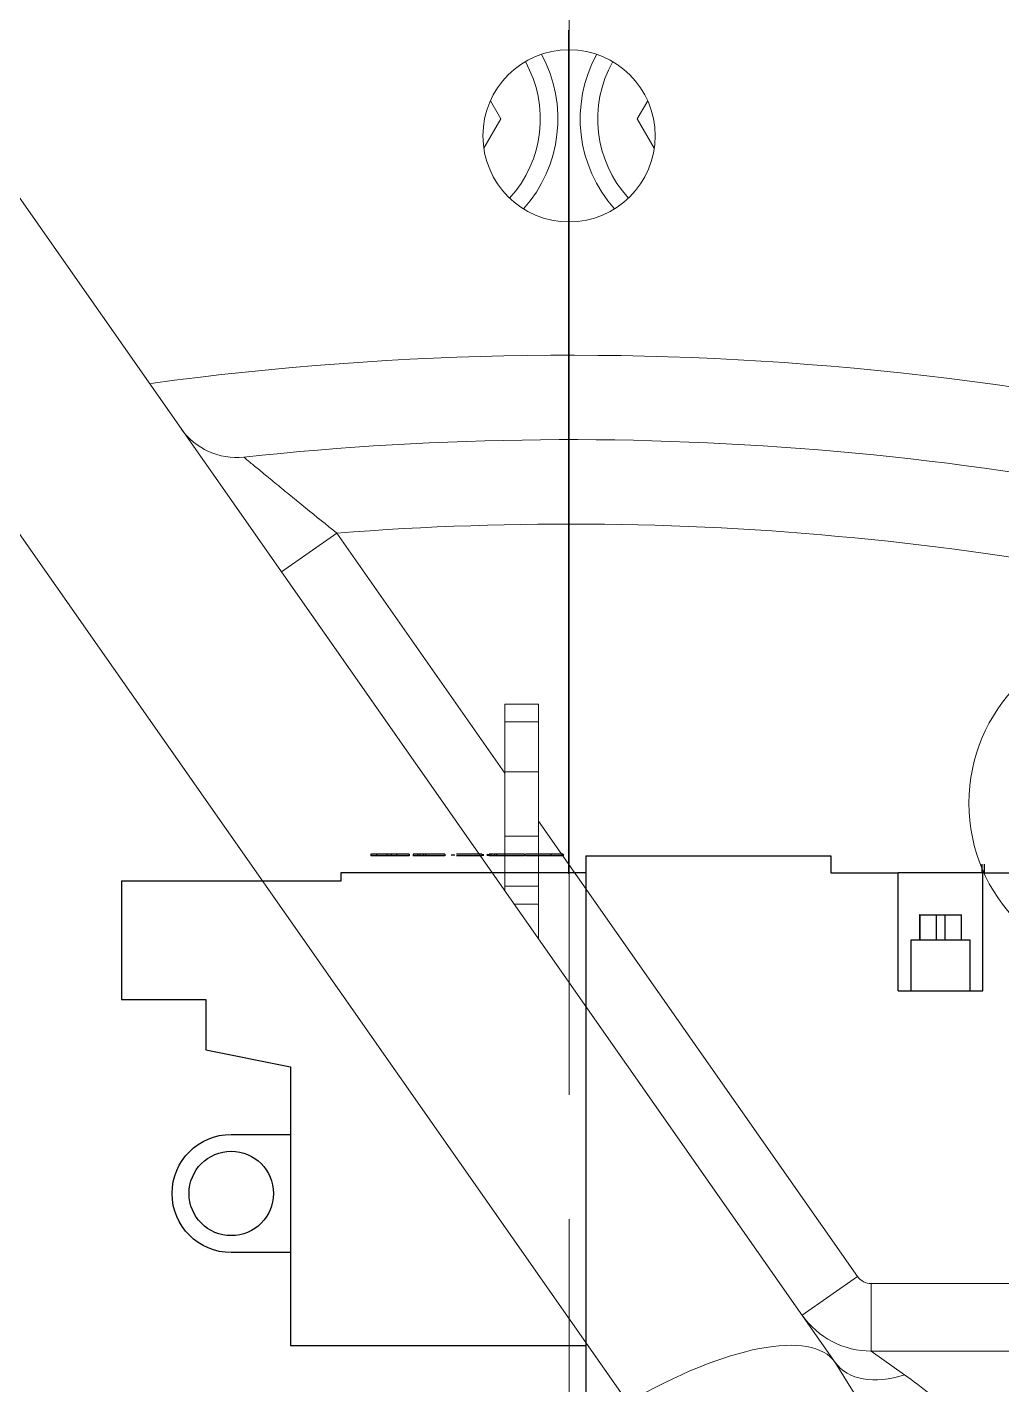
# Model space of a CAD drawing. Header units: millimetres. Extents: x 10462777 to 22643323, y 453826 to 1389191.
# Drawn here: x 11282075.8 to 11282133.5, y 584399.1 to 584479.5 of the extents above; entities that cross this region are included whole.
import ezdxf

# ---------------------------------------------------------------- set-up
doc = ezdxf.new("R2010")
doc.units = ezdxf.units.MM
doc.header["$LTSCALE"] = 200
doc.header["$MEASUREMENT"] = 0
for name, pattern in [('CENTER', [2, 1.25, -0.25, 0.25, -0.25]), ('CENTER2', [1.125, 0.75, -0.125, 0.125, -0.125]), ('PHANTOM', [2.5, 1.25, -0.25, 0.25, -0.25, 0.25, -0.25])]:
    doc.linetypes.add(name, pattern=pattern)
doc.layers.get('0').update_dxf_attribs({"linetype": 'CONTINUOUS'})
for name, color, linetype in [('1', 1, 'CENTER'), ('205', 4, 'CONTINUOUS'), ('DV1_DEFAULT', 7, 'CONTINUOUS')]:
    doc.layers.add(name, color=color, linetype=linetype)
doc.layers.add('LAYOUT', color=8, linetype='CONTINUOUS', lineweight=25)

# ---------------------------------------------------------------- blocks, each defined once
blk = doc.blocks.new('r710ic')
at = {"layer": 'DV1_DEFAULT', "color": 7, "linetype": 'Continuous', "lineweight": 0}
for p, q in [((271911.368, 104250.529), (271911.368, 104320.657)), ((271915.368, 104250.529), (271915.368, 104298.628)), ((271915.368, 104250.529), (271916.769, 104252.49)), ((271915.368, 104250.529), (271911.368, 104250.529)), ((271916.037, 104248.394), (271919.77, 104250.713)), ((271883.976, 104230.828), (271910.942, 104249.71)), ((271913.236, 104246.433), (271910.942, 104249.71)), ((271814.425, 104177.245), (271916.037, 104248.394)), ((271842.368, 104236.67), (271844.108, 104237.674)), ((271841.296, 104237.289), (271842.368, 104236.67)), ((271918.411, 104236.107), (271816.799, 104164.958)), ((271878.092, 104230.828), (271877.034, 104230.828)), ((271877.034, 104230.828), (271877.034, 104228.828)), ((271878.092, 104230.828), (271881.054, 104230.828)), ((271878.092, 104228.828), (271878.092, 104230.828)), ((271884.862, 104230.828), (271881.054, 104230.828)), ((271881.054, 104230.828), (271881.054, 104228.828)), ((271884.862, 104230.828), (271887.825, 104230.828)), ((271884.862, 104228.828), (271884.862, 104230.828)), ((271888.882, 104230.828), (271887.825, 104230.828)), ((271887.825, 104230.828), (271887.825, 104228.828)), ((271888.882, 104229.381), (271888.882, 104230.828)), ((271888.882, 104230.828), (271890.95, 104230.828)), ((271842.368, 104228.587), (271841.296, 104227.968)), ((271844.108, 104227.582), (271842.368, 104228.587)), ((271866.909, 104218.878), (271881.12, 104228.828)), ((271878.092, 104228.828), (271877.034, 104228.828)), ((271878.092, 104228.828), (271883.073, 104228.828)), ((271884.862, 104228.828), (271881.054, 104228.828)), ((271884.862, 104228.828), (271887.825, 104228.828)), ((271888.094, 104228.828), (271887.825, 104228.828)), ((271869.204, 104215.601), (271866.909, 104218.878))]:
    blk.add_line(p, q, dxfattribs=at)
at = {"layer": 'DV1_DEFAULT', "color": 1, "linetype": 'CENTER2', "lineweight": 0}
for p, q in [((274132.554, 104232.628), (269847.545, 104232.628)), ((269950.182, 104232.628), (274235.191, 104232.628))]:
    blk.add_line(p, q, dxfattribs=at)
at = {"layer": 'DV1_DEFAULT', "color": 3, "linetype": 'CENTER2', "lineweight": 0}
blk.add_circle((272041.368, 104232.628), 367.644, dxfattribs=at)
at = {"layer": 'DV1_DEFAULT', "color": 7, "linetype": 'Continuous', "lineweight": 0}
for centre, radius in [((271882.908, 104266.31), 10), ((271843.368, 104232.628), 5.1)]:
    blk.add_circle(centre, radius, dxfattribs=at)
for centre, radius, start, end in [((272041.368, 104232.628), 213, 126.26703, 191.52219), ((272041.368, 104232.628), 208, 127.28422, 190.91197), ((272041.368, 104232.628), 185, 132.92818, 187.69331), ((272041.368, 104232.628), 180, 163.7398, 186.14345), ((272041.368, 104232.628), 175, 163.7398, 184.50662), ((271938.982, 104236.751), 27.224, 136.43127, 144.68155), ((271910.368, 104250.529), 1, 305, 0), ((271910.368, 104250.529), 5, 305, 0), ((271842.368, 104241.289), 6.961, 240.79276, 312.38079), ((271842.368, 104241.289), 8, 241.39443, 311.77913), ((271842.368, 104223.968), 8, 48.22087, 118.60557), ((271842.368, 104223.968), 6.961, 47.61921, 119.20724), ((271858.425, 104212.937), 4, 305, 6.14345)]:
    blk.add_arc(centre, radius, start, end, dxfattribs=at)
for centre, major_axis, ratio, end_param in [((271913.169, 104252.49), (-2.868, 4.096), 0.647482, 4.286734), ((271924.641, 104236.107), (8.604, -12.287), 0.350294, 4.471859)]:
    blk.add_ellipse(centre, major_axis=major_axis, ratio=ratio, start_param=3.141593, end_param=end_param, dxfattribs=at)
blk.add_open_spline([(271862.402, 104213.365), (271862.402, 104213.365), (271862.445, 104213.417), (271862.569, 104213.567), (271862.62, 104213.628), (271862.738, 104213.77), (271862.805, 104213.851), (271862.953, 104214.029), (271863.034, 104214.128), (271863.206, 104214.335), (271863.296, 104214.445), (271863.582, 104214.791), (271863.792, 104215.047), (271864.23, 104215.58), (271864.457, 104215.857), (271864.926, 104216.431), (271865.169, 104216.729), (271865.907, 104217.636), (271866.405, 104218.252), (271866.909, 104218.878)], degree=3, knots=[0, 0, 0, 0, 0.125, 0.125, 0.1875, 0.1875, 0.25, 0.25, 0.3125, 0.3125, 0.375, 0.375, 0.5, 0.5, 0.625, 0.625, 0.75, 0.75, 1, 1, 1, 1], dxfattribs=at)
at = {"layer": 'LAYOUT', "color": 3}
blk.add_circle((272041.368, 104232.628), 2050.12, dxfattribs=at)
blk = doc.blocks.new('A$C7DA30AB0')
at = {"layer": 'LAYOUT', "color": 6, "linetype": 'PHANTOM'}
blk.add_circle((3030.448, 3025.987, 0), 2693.021, dxfattribs=at)

msp = doc.modelspace()

# ---------------------------------------------------------------- linework, layer by layer
at = {"layer": '1', "color": 23, "linetype": 'CENTER'}
msp.add_line((11282107.87228, 579329.36568, 0), (11282107.87228, 587294.33381, 0), dxfattribs=at)
at = {"layer": '205', "color": 252, "linetype": 'Continuous'}
for p, q in [((11282096.47029, 584430.53813, 0), (11282096.13801, 584430.53813, 0)), ((11282096.13801, 584430.53813, 0), (11282096.13801, 584430.43813, 0)), ((11282096.47029, 584430.43813, 0), (11282096.13801, 584430.43813, 0)), ((11282096.47029, 584430.53813, 0), (11282096.47029, 584430.43813, 0)), ((11282097.0953, 584430.53813, 0), (11282096.47029, 584430.53813, 0)), ((11282097.0953, 584430.43813, 0), (11282096.47029, 584430.43813, 0)), ((11282097.0953, 584430.53813, 0), (11282097.0953, 584430.43813, 0)), ((11282097.33446, 584430.53813, 0), (11282097.0953, 584430.53813, 0)), ((11282097.33446, 584430.43813, 0), (11282097.0953, 584430.43813, 0)), ((11282097.33446, 584430.53813, 0), (11282097.24062, 584430.53813, 0)), ((11282097.33446, 584430.43813, 0), (11282097.24062, 584430.43813, 0)), ((11282097.66675, 584430.53813, 0), (11282097.33446, 584430.53813, 0)), ((11282097.33446, 584430.53813, 0), (11282097.33446, 584430.43813, 0)), ((11282097.66675, 584430.43813, 0), (11282097.33446, 584430.43813, 0)), ((11282097.54599, 584430.53813, 0), (11282097.54599, 584430.55064, 0)), ((11282097.54599, 584430.42563, 0), (11282097.54599, 584430.43813, 0)), ((11282097.66674, 584430.53813, 0), (11282097.66674, 584430.43813, 0)), ((11282098.41675, 584430.53813, 0), (11282097.66674, 584430.53813, 0)), ((11282098.41675, 584430.43813, 0), (11282097.66674, 584430.43813, 0)), ((11282097.71343, 584430.53813, 0), (11282097.71343, 584430.55064, 0)), ((11282097.71343, 584430.42563, 0), (11282097.71343, 584430.43813, 0)), ((11282097.87827, 584430.53813, 0), (11282097.87827, 584430.55064, 0)), ((11282097.87827, 584430.42563, 0), (11282097.87827, 584430.43813, 0)), ((11282098.41675, 584430.53813, 0), (11282098.41675, 584430.43813, 0)), ((11282098.65591, 584430.53813, 0), (11282098.65591, 584430.43813, 0)), ((11282098.90591, 584430.53813, 0), (11282098.65591, 584430.53813, 0)), ((11282098.90591, 584430.43813, 0), (11282098.65591, 584430.43813, 0)), ((11282098.90591, 584430.53813, 0), (11282098.90591, 584430.43813, 0)), ((11282099.04877, 584430.53813, 0), (11282098.90591, 584430.53813, 0)), ((11282099.04877, 584430.43813, 0), (11282098.90591, 584430.43813, 0)), ((11282099.2382, 584430.53813, 0), (11282099.04877, 584430.53813, 0)), ((11282099.04877, 584430.53813, 0), (11282099.04877, 584430.43813, 0)), ((11282099.2382, 584430.43813, 0), (11282099.04877, 584430.43813, 0)), ((11282099.23819, 584430.53813, 0), (11282099.23819, 584430.43813, 0)), ((11282099.38105, 584430.53813, 0), (11282099.23819, 584430.53813, 0)), ((11282099.38105, 584430.43813, 0), (11282099.23819, 584430.43813, 0)), ((11282099.38105, 584430.53813, 0), (11282099.38105, 584430.43813, 0)), ((11282100.52392, 584430.53813, 0), (11282099.38105, 584430.53813, 0)), ((11282100.52392, 584430.43813, 0), (11282099.38105, 584430.43813, 0)), ((11282100.52392, 584430.53813, 0), (11282100.52392, 584430.43813, 0)), ((11282100.94165, 584430.53813, 0), (11282100.94165, 584430.43813, 0)), ((11282101.0488, 584430.53813, 0), (11282101.0488, 584430.43813, 0)), ((11282102.72038, 584430.53813, 0), (11282102.72038, 584430.43813, 0)), ((11282102.79181, 584430.53813, 0), (11282102.79181, 584430.43813, 0)), ((11282103.03097, 584430.53813, 0), (11282103.03097, 584430.43813, 0)), ((11282103.06668, 584430.53813, 0), (11282103.06668, 584430.43813, 0)), ((11282103.13807, 584430.53813, 0), (11282103.13807, 584430.43813, 0)), ((11282103.13811, 584430.53813, 0), (11282103.13811, 584430.43813, 0)), ((11282103.24526, 584430.53813, 0), (11282103.13811, 584430.53813, 0)), ((11282103.24526, 584430.43813, 0), (11282103.13811, 584430.43813, 0)), ((11282103.24526, 584430.53813, 0), (11282103.24526, 584430.43813, 0)), ((11282103.47035, 584430.53813, 0), (11282103.47035, 584430.43813, 0)), ((11282103.47039, 584430.53813, 0), (11282103.47039, 584430.43813, 0)), ((11282103.57754, 584430.53813, 0), (11282103.47039, 584430.53813, 0)), ((11282103.57754, 584430.43813, 0), (11282103.47039, 584430.43813, 0)), ((11282103.57754, 584430.53813, 0), (11282103.57754, 584430.43813, 0)), ((11282105.23828, 584430.53813, 0), (11282105.23828, 584430.43813, 0)), ((11282106.79187, 584430.53813, 0), (11282106.45959, 584430.53813, 0)), ((11282106.79187, 584430.43813, 0), (11282106.45959, 584430.43813, 0)), ((11282106.79187, 584430.53813, 0), (11282106.79187, 584430.43813, 0)), ((11282107.52402, 584430.53813, 0), (11282106.79187, 584430.53813, 0)), ((11282107.52402, 584430.43813, 0), (11282106.79187, 584430.43813, 0)), ((11282107.52402, 584430.53813, 0), (11282107.52402, 584430.43813, 0)), ((11282108.8723, 584430.43813, 0), (11282108.8723, 584396.43765, 0)), ((11282108.8723, 584430.43813, 0), (11282123.3725, 584430.43813, 0)), ((11282123.3725, 584430.43813, 0), (11282123.3725, 584429.43812, 0)), ((11282132.31276, 584429.93813, 0), (11282132.31276, 584429.43812, 0)), ((11282132.45562, 584429.93813, 0), (11282132.45562, 584429.43812, 0)), ((11282081.37191, 584428.93811, 0), (11282081.37191, 584421.93801, 0)), ((11282094.37209, 584428.93811, 0), (11282081.37191, 584428.93811, 0)), ((11282108.8723, 584429.43812, 0), (11282094.37209, 584429.43812, 0)), ((11282094.37209, 584429.43812, 0), (11282094.37209, 584428.93811, 0)), ((11282123.3725, 584429.43812, 0), (11282127.37256, 584429.43812, 0)), ((11282127.37256, 584422.43802, 0), (11282127.37256, 584429.43812, 0)), ((11282132.37263, 584429.43812, 0), (11282127.37256, 584429.43812, 0)), ((11282132.37263, 584422.43802, 0), (11282132.37263, 584429.43812, 0)), ((11282132.37263, 584429.43812, 0), (11282160.87304, 584429.43812, 0)), ((11282128.62258, 584426.93808, 0), (11282128.62258, 584425.43806, 0)), ((11282128.64783, 584426.93808, 0), (11282128.62258, 584426.93808, 0)), ((11282128.64783, 584426.93808, 0), (11282128.64783, 584425.43806, 0)), ((11282128.64783, 584426.93808, 0), (11282129.62259, 584426.93808, 0)), ((11282129.62259, 584426.93808, 0), (11282129.62259, 584425.43806, 0)), ((11282129.62259, 584426.93808, 0), (11282130.1226, 584426.93808, 0)), ((11282130.1226, 584426.93808, 0), (11282130.1226, 584425.43806, 0)), ((11282130.1226, 584426.93808, 0), (11282131.09736, 584426.93808, 0)), ((11282131.09736, 584426.93808, 0), (11282131.09736, 584425.43806, 0)), ((11282131.09736, 584426.93808, 0), (11282131.12261, 584426.93808, 0)), ((11282131.12261, 584425.43806, 0), (11282131.12261, 584426.93808, 0)), ((11282128.12257, 584425.43806, 0), (11282128.12257, 584422.43802, 0)), ((11282129.8726, 584425.43806, 0), (11282128.12257, 584425.43806, 0)), ((11282131.62262, 584425.43806, 0), (11282129.8726, 584425.43806, 0)), ((11282131.62262, 584422.43802, 0), (11282131.62262, 584425.43806, 0)), ((11282127.37256, 584422.43802, 0), (11282132.37263, 584422.43802, 0)), ((11282081.37191, 584421.93801, 0), (11282086.37198, 584421.93801, 0)), ((11282086.37198, 584421.93801, 0), (11282086.37198, 584418.93797, 0)), ((11282086.37198, 584418.93797, 0), (11282091.37205, 584417.93796, 0)), ((11282091.37205, 584417.93796, 0), (11282091.37205, 584401.43772, 0)), ((11282087.872, 584413.9379, 0), (11282091.37197, 584413.9379, 0)), ((11282091.37197, 584406.9378, 0), (11282087.872, 584406.9378, 0)), ((11282091.37205, 584401.43772, 0), (11282108.8723, 584401.43772, 0))]:
    msp.add_line(p, q, dxfattribs=at)
msp.add_circle((11282087.872, 584410.43785, 0), 2.50004, dxfattribs=at)
at = {"layer": '205', "color": 252, "linetype": 'Continuous', "extrusion": (0, 0, -1)}
msp.add_arc((-11282087.872, 584410.43785, 0), 3.50005, 270, 90, dxfattribs=at)
at = {"layer": '205', "color": 252, "linetype": 'Continuous'}
for points, knots in [([(11282102.3881, 584430.53813, 0), (11282102.38363, 584430.53813, 0), (11282102.37506, 584430.53813, 0), (11282102.35695, 584430.53813, 0), (11282102.33684, 584430.53813, 0), (11282102.31383, 584430.53813, 0), (11282102.28822, 584430.53813, 0), (11282102.26028, 584430.53813, 0), (11282102.22885, 584430.53813, 0), (11282102.18291, 584430.53813, 0), (11282102.12131, 584430.53813, 0), (11282102.04512, 584430.53813, 0), (11282101.9638, 584430.53813, 0), (11282101.87984, 584430.53813, 0), (11282101.79548, 584430.53813, 0), (11282101.71196, 584430.53813, 0), (11282101.62969, 584430.53813, 0), (11282101.56181, 584430.53813, 0), (11282101.50746, 584430.53813, 0), (11282101.46729, 584430.53813, 0), (11282101.42698, 584430.53813, 0), (11282101.38665, 584430.53813, 0), (11282101.34627, 584430.53813, 0), (11282101.30611, 584430.53813, 0), (11282101.26611, 584430.53813, 0), (11282101.23794, 584430.53813, 0), (11282101.22298, 584430.53813, 0), (11282101.22082, 584430.53813, 0)], [0, 0, 0, 0, 0.06662064, 0.12734973, 0.18259959, 0.23214338, 0.2765127, 0.31595013, 0.35066706, 0.38108158, 0.43640992, 0.48759583, 0.53615986, 0.5833053, 0.63039407, 0.67648421, 0.72184443, 0.76675654, 0.78962423, 0.81357549, 0.83842138, 0.86527624, 0.89409503, 0.92510292, 0.95796484, 0.9938578, 1, 1, 1, 1]), ([(11282102.3881, 584430.43813, 0), (11282102.38363, 584430.43813, 0), (11282102.37506, 584430.43813, 0), (11282102.35695, 584430.43813, 0), (11282102.33684, 584430.43813, 0), (11282102.31383, 584430.43813, 0), (11282102.28822, 584430.43813, 0), (11282102.26028, 584430.43813, 0), (11282102.22885, 584430.43813, 0), (11282102.18291, 584430.43813, 0), (11282102.12131, 584430.43813, 0), (11282102.04512, 584430.43813, 0), (11282101.9638, 584430.43813, 0), (11282101.87984, 584430.43813, 0), (11282101.79548, 584430.43813, 0), (11282101.71196, 584430.43813, 0), (11282101.62969, 584430.43813, 0), (11282101.56181, 584430.43813, 0), (11282101.50746, 584430.43813, 0), (11282101.46729, 584430.43813, 0), (11282101.42698, 584430.43813, 0), (11282101.38665, 584430.43813, 0), (11282101.34627, 584430.43813, 0), (11282101.30611, 584430.43813, 0), (11282101.26611, 584430.43813, 0), (11282101.23794, 584430.43813, 0), (11282101.22298, 584430.43813, 0), (11282101.22082, 584430.43813, 0)], [0, 0, 0, 0, 0.06662064, 0.12734973, 0.18259959, 0.23214338, 0.2765127, 0.31595013, 0.35066706, 0.38108158, 0.43640992, 0.48759583, 0.53615986, 0.5833053, 0.63039407, 0.67648421, 0.72184443, 0.76675654, 0.78962423, 0.81357549, 0.83842138, 0.86527624, 0.89409503, 0.92510292, 0.95796484, 0.9938578, 1, 1, 1, 1]), ([(11282102.72038, 584430.53813, 0), (11282102.7159, 584430.53813, 0), (11282102.70734, 584430.53813, 0), (11282102.68923, 584430.53813, 0), (11282102.66912, 584430.53813, 0), (11282102.64611, 584430.53813, 0), (11282102.6205, 584430.53813, 0), (11282102.59256, 584430.53813, 0), (11282102.56113, 584430.53813, 0), (11282102.51519, 584430.53813, 0), (11282102.45359, 584430.53813, 0), (11282102.3774, 584430.53813, 0), (11282102.29608, 584430.53813, 0), (11282102.21212, 584430.53813, 0), (11282102.12776, 584430.53813, 0), (11282102.04423, 584430.53813, 0), (11282101.96197, 584430.53813, 0), (11282101.89409, 584430.53813, 0), (11282101.83974, 584430.53813, 0), (11282101.79957, 584430.53813, 0), (11282101.75926, 584430.53813, 0), (11282101.71893, 584430.53813, 0), (11282101.67855, 584430.53813, 0), (11282101.63839, 584430.53813, 0), (11282101.59839, 584430.53813, 0), (11282101.57022, 584430.53813, 0), (11282101.55526, 584430.53813, 0), (11282101.5531, 584430.53813, 0)], [0, 0, 0, 0, 0.06662064, 0.12734973, 0.18259959, 0.23214338, 0.2765127, 0.31595013, 0.35066706, 0.38108158, 0.43640992, 0.48759583, 0.53615986, 0.5833053, 0.63039407, 0.67648421, 0.72184443, 0.76675654, 0.78962423, 0.81357549, 0.83842138, 0.86527624, 0.89409503, 0.92510292, 0.95796484, 0.9938578, 1, 1, 1, 1]), ([(11282102.72038, 584430.43813, 0), (11282102.7159, 584430.43813, 0), (11282102.70734, 584430.43813, 0), (11282102.68923, 584430.43813, 0), (11282102.66912, 584430.43813, 0), (11282102.64611, 584430.43813, 0), (11282102.6205, 584430.43813, 0), (11282102.59256, 584430.43813, 0), (11282102.56113, 584430.43813, 0), (11282102.51519, 584430.43813, 0), (11282102.45359, 584430.43813, 0), (11282102.3774, 584430.43813, 0), (11282102.29608, 584430.43813, 0), (11282102.21212, 584430.43813, 0), (11282102.12776, 584430.43813, 0), (11282102.04423, 584430.43813, 0), (11282101.96197, 584430.43813, 0), (11282101.89409, 584430.43813, 0), (11282101.83974, 584430.43813, 0), (11282101.79957, 584430.43813, 0), (11282101.75926, 584430.43813, 0), (11282101.71893, 584430.43813, 0), (11282101.67855, 584430.43813, 0), (11282101.63839, 584430.43813, 0), (11282101.59839, 584430.43813, 0), (11282101.57022, 584430.43813, 0), (11282101.55526, 584430.43813, 0), (11282101.5531, 584430.43813, 0)], [0, 0, 0, 0, 0.06662064, 0.12734973, 0.18259959, 0.23214338, 0.2765127, 0.31595013, 0.35066706, 0.38108158, 0.43640992, 0.48759583, 0.53615986, 0.5833053, 0.63039407, 0.67648421, 0.72184443, 0.76675654, 0.78962423, 0.81357549, 0.83842138, 0.86527624, 0.89409503, 0.92510292, 0.95796484, 0.9938578, 1, 1, 1, 1]), ([(11282104.32361, 584430.53813, 0), (11282104.31508, 584430.53813, 0), (11282104.28652, 584430.53813, 0), (11282104.23693, 584430.53813, 0), (11282104.17494, 584430.53813, 0), (11282104.09499, 584430.53813, 0), (11282104.00333, 584430.53813, 0), (11282103.90426, 584430.53813, 0), (11282103.81947, 584430.53813, 0), (11282103.74662, 584430.53813, 0), (11282103.68168, 584430.53813, 0), (11282103.61879, 584430.53813, 0), (11282103.55611, 584430.53813, 0), (11282103.4957, 584430.53813, 0), (11282103.43861, 584430.53813, 0), (11282103.3883, 584430.53813, 0), (11282103.34464, 584430.53813, 0), (11282103.31625, 584430.53813, 0), (11282103.29512, 584430.53813, 0), (11282103.27758, 584430.53813, 0), (11282103.26765, 584430.53813, 0), (11282103.25977, 584430.53813, 0), (11282103.25258, 584430.53813, 0), (11282103.24881, 584430.53813, 0), (11282103.24582, 584430.53813, 0), (11282103.24533, 584430.53813, 0), (11282103.24526, 584430.53813, 0)], [0, 0, 0, 0, 0.02434296, 0.08000263, 0.13008261, 0.1764245, 0.26081917, 0.33336217, 0.39540771, 0.44675486, 0.4943721, 0.54299279, 0.59415658, 0.64719419, 0.69868756, 0.74360042, 0.78276775, 0.8158504, 0.82799772, 0.8379907, 0.8511768, 0.87110389, 0.89876754, 0.93383271, 0.97752575, 1, 1, 1, 1]), ([(11282104.33449, 584430.43813, 0), (11282104.3225, 584430.43813, 0), (11282104.2905, 584430.43813, 0), (11282104.23693, 584430.43813, 0), (11282104.17494, 584430.43813, 0), (11282104.09499, 584430.43813, 0), (11282104.00333, 584430.43813, 0), (11282103.90426, 584430.43813, 0), (11282103.81947, 584430.43813, 0), (11282103.74662, 584430.43813, 0), (11282103.68168, 584430.43813, 0), (11282103.61879, 584430.43813, 0), (11282103.55611, 584430.43813, 0), (11282103.4957, 584430.43813, 0), (11282103.43861, 584430.43813, 0), (11282103.3883, 584430.43813, 0), (11282103.34464, 584430.43813, 0), (11282103.31625, 584430.43813, 0), (11282103.29512, 584430.43813, 0), (11282103.27758, 584430.43813, 0), (11282103.26765, 584430.43813, 0), (11282103.25977, 584430.43813, 0), (11282103.25258, 584430.43813, 0), (11282103.24881, 584430.43813, 0), (11282103.24582, 584430.43813, 0), (11282103.24533, 584430.43813, 0), (11282103.24526, 584430.43813, 0)], [0, 0, 0, 0, 0.03441334, 0.08949851, 0.13906159, 0.18492515, 0.26844873, 0.34024297, 0.40164809, 0.45246526, 0.49959101, 0.54770986, 0.59834555, 0.65083573, 0.70179761, 0.74624689, 0.78500995, 0.81775113, 0.82977307, 0.83966291, 0.85271291, 0.87243432, 0.89981243, 0.93451567, 0.97775773, 1, 1, 1, 1]), ([(11282105.23828, 584430.53813, 0), (11282105.23728, 584430.53813, 0), (11282105.23532, 584430.53813, 0), (11282105.22295, 584430.53813, 0), (11282105.20096, 584430.53813, 0), (11282105.17054, 584430.53813, 0), (11282105.13248, 584430.53813, 0), (11282105.08433, 584430.53813, 0), (11282105.0285, 584430.53813, 0), (11282104.96384, 584430.53813, 0), (11282104.89566, 584430.53813, 0), (11282104.82875, 584430.53813, 0), (11282104.76195, 584430.53813, 0), (11282104.69698, 584430.53813, 0), (11282104.63299, 584430.53813, 0), (11282104.56921, 584430.53813, 0), (11282104.50722, 584430.53813, 0), (11282104.42727, 584430.53813, 0), (11282104.3356, 584430.53813, 0), (11282104.23654, 584430.53813, 0), (11282104.15175, 584430.53813, 0), (11282104.0789, 584430.53813, 0), (11282104.01396, 584430.53813, 0), (11282103.95107, 584430.53813, 0), (11282103.88839, 584430.53813, 0), (11282103.82798, 584430.53813, 0), (11282103.77089, 584430.53813, 0), (11282103.72058, 584430.53813, 0), (11282103.67692, 584430.53813, 0), (11282103.64853, 584430.53813, 0), (11282103.6274, 584430.53813, 0), (11282103.60986, 584430.53813, 0), (11282103.59993, 584430.53813, 0), (11282103.59205, 584430.53813, 0), (11282103.58486, 584430.53813, 0), (11282103.58109, 584430.53813, 0), (11282103.57724, 584430.53813, 0), (11282103.57746, 584430.53813, 0), (11282103.57761, 584430.53813, 0)], [0, 0, 0, 0, 0.0499135, 0.09843398, 0.14534976, 0.19128599, 0.23597059, 0.27998786, 0.32372501, 0.36704198, 0.40861393, 0.44666381, 0.48127224, 0.51231767, 0.54048093, 0.56594135, 0.58884945, 0.61004762, 0.64865229, 0.68183565, 0.71021715, 0.73370489, 0.75548646, 0.77772703, 0.80113089, 0.82539189, 0.84894652, 0.86949102, 0.88740733, 0.90254034, 0.90809689, 0.91266798, 0.9186997, 0.92781495, 0.94046914, 0.95650901, 0.97649552, 1, 1, 1, 1]), ([(11282105.23828, 584430.43813, 0), (11282105.23728, 584430.43813, 0), (11282105.23532, 584430.43813, 0), (11282105.22295, 584430.43813, 0), (11282105.20096, 584430.43813, 0), (11282105.17054, 584430.43813, 0), (11282105.13248, 584430.43813, 0), (11282105.08433, 584430.43813, 0), (11282105.0285, 584430.43813, 0), (11282104.96384, 584430.43813, 0), (11282104.89566, 584430.43813, 0), (11282104.82875, 584430.43813, 0), (11282104.76195, 584430.43813, 0), (11282104.69698, 584430.43813, 0), (11282104.63299, 584430.43813, 0), (11282104.56921, 584430.43813, 0), (11282104.50722, 584430.43813, 0), (11282104.42727, 584430.43813, 0), (11282104.3356, 584430.43813, 0), (11282104.23654, 584430.43813, 0), (11282104.15175, 584430.43813, 0), (11282104.0789, 584430.43813, 0), (11282104.01396, 584430.43813, 0), (11282103.95107, 584430.43813, 0), (11282103.88839, 584430.43813, 0), (11282103.82798, 584430.43813, 0), (11282103.77089, 584430.43813, 0), (11282103.72058, 584430.43813, 0), (11282103.67692, 584430.43813, 0), (11282103.64853, 584430.43813, 0), (11282103.6274, 584430.43813, 0), (11282103.60986, 584430.43813, 0), (11282103.59993, 584430.43813, 0), (11282103.59205, 584430.43813, 0), (11282103.58486, 584430.43813, 0), (11282103.58109, 584430.43813, 0), (11282103.57724, 584430.43813, 0), (11282103.57746, 584430.43813, 0), (11282103.57761, 584430.43813, 0)], [0, 0, 0, 0, 0.0499135, 0.09843398, 0.14534976, 0.19128599, 0.23597059, 0.27998786, 0.32372501, 0.36704198, 0.40861393, 0.44666381, 0.48127224, 0.51231767, 0.54048093, 0.56594135, 0.58884945, 0.61004762, 0.64865229, 0.68183565, 0.71021715, 0.73370489, 0.75548646, 0.77772703, 0.80113089, 0.82539189, 0.84894652, 0.86949102, 0.88740733, 0.90254034, 0.90809689, 0.91266798, 0.9186997, 0.92781495, 0.94046914, 0.95650901, 0.97649552, 1, 1, 1, 1]), ([(11282106.45959, 584430.53813, 0), (11282106.41056, 584430.53813, 0), (11282106.31538, 584430.53813, 0), (11282106.17824, 584430.53813, 0), (11282106.05083, 584430.53813, 0), (11282105.93353, 584430.53813, 0), (11282105.82623, 584430.53813, 0), (11282105.72867, 584430.53813, 0), (11282105.64219, 584430.53813, 0), (11282105.56436, 584430.53813, 0), (11282105.49729, 584430.53813, 0), (11282105.43857, 584430.53813, 0), (11282105.39029, 584430.53813, 0), (11282105.34943, 584430.53813, 0), (11282105.32157, 584430.53813, 0), (11282105.30796, 584430.53813, 0), (11282105.30283, 584430.53813, 0)], [0, 0, 0, 0, 0.0848666, 0.16476547, 0.23981081, 0.31144236, 0.37952844, 0.44520521, 0.50928459, 0.57307852, 0.63785594, 0.70535983, 0.7766214, 0.85184313, 0.93262899, 1, 1, 1, 1]), ([(11282106.45959, 584430.43813, 0), (11282106.41056, 584430.43813, 0), (11282106.31538, 584430.43813, 0), (11282106.17824, 584430.43813, 0), (11282106.05083, 584430.43813, 0), (11282105.93353, 584430.43813, 0), (11282105.82623, 584430.43813, 0), (11282105.72867, 584430.43813, 0), (11282105.64219, 584430.43813, 0), (11282105.56436, 584430.43813, 0), (11282105.49729, 584430.43813, 0), (11282105.43857, 584430.43813, 0), (11282105.39029, 584430.43813, 0), (11282105.34943, 584430.43813, 0), (11282105.32157, 584430.43813, 0), (11282105.30796, 584430.43813, 0), (11282105.30283, 584430.43813, 0)], [0, 0, 0, 0, 0.0848666, 0.16476547, 0.23981081, 0.31144236, 0.37952844, 0.44520521, 0.50928459, 0.57307852, 0.63785594, 0.70535983, 0.7766214, 0.85184313, 0.93262899, 1, 1, 1, 1]), ([(11282106.79187, 584430.53813, 0), (11282106.74284, 584430.53813, 0), (11282106.64766, 584430.53813, 0), (11282106.51052, 584430.53813, 0), (11282106.38311, 584430.53813, 0), (11282106.26581, 584430.53813, 0), (11282106.15851, 584430.53813, 0), (11282106.06095, 584430.53813, 0), (11282105.97447, 584430.53813, 0), (11282105.89664, 584430.53813, 0), (11282105.82957, 584430.53813, 0), (11282105.77085, 584430.53813, 0), (11282105.72257, 584430.53813, 0), (11282105.68171, 584430.53813, 0), (11282105.65385, 584430.53813, 0), (11282105.64024, 584430.53813, 0), (11282105.63511, 584430.53813, 0)], [0, 0, 0, 0, 0.0848666, 0.16476547, 0.23981081, 0.31144236, 0.37952844, 0.44520521, 0.50928459, 0.57307852, 0.63785594, 0.70535983, 0.7766214, 0.85184313, 0.93262899, 1, 1, 1, 1]), ([(11282106.79187, 584430.43813, 0), (11282106.74284, 584430.43813, 0), (11282106.64766, 584430.43813, 0), (11282106.51052, 584430.43813, 0), (11282106.38311, 584430.43813, 0), (11282106.26581, 584430.43813, 0), (11282106.15851, 584430.43813, 0), (11282106.06095, 584430.43813, 0), (11282105.97447, 584430.43813, 0), (11282105.89664, 584430.43813, 0), (11282105.82957, 584430.43813, 0), (11282105.77085, 584430.43813, 0), (11282105.72257, 584430.43813, 0), (11282105.68171, 584430.43813, 0), (11282105.65385, 584430.43813, 0), (11282105.64024, 584430.43813, 0), (11282105.63511, 584430.43813, 0)], [0, 0, 0, 0, 0.0848666, 0.16476547, 0.23981081, 0.31144236, 0.37952844, 0.44520521, 0.50928459, 0.57307852, 0.63785594, 0.70535983, 0.7766214, 0.85184313, 0.93262899, 1, 1, 1, 1])]:
    msp.add_open_spline(points, degree=3, knots=knots, dxfattribs=at)

# ---------------------------------------------------------------- block references
at = {"ltscale": 10}
msp.add_blockref('A$C7DA30AB0', (11276684.40366, 580408.4363, 0), dxfattribs=at)
at = {"layer": 'LAYOUT', "color": 2, "rotation": 270}
msp.add_blockref('r710ic', (11177875.24796, 856316.46559, 0), dxfattribs=at)

doc.saveas('drawing.dxf')
